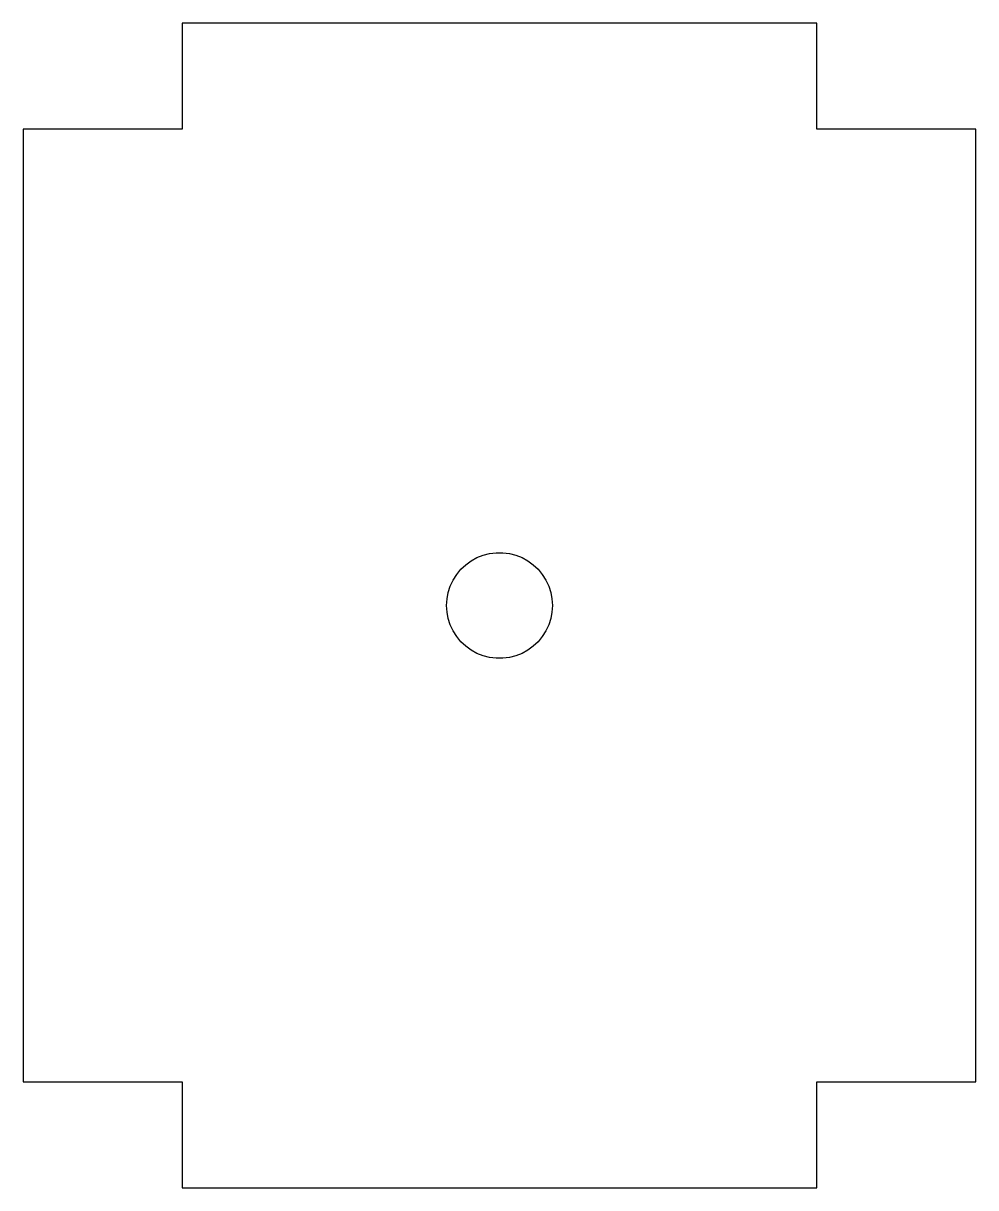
# Model space of a CAD drawing. Header units: metres. Extents: x -22.5 to 22.5, y -27.5 to 27.5.
import ezdxf

# ---------------------------------------------------------------- set-up
doc = ezdxf.new("R2010")
doc.units = ezdxf.units.M

msp = doc.modelspace()

# ---------------------------------------------------------------- linework, layer by layer
for p, q in [((15, 27.5), (-15, 27.5)), ((-15, 27.5), (-15, 22.5)), ((15, 22.5), (15, 27.5)), ((-15, 22.5), (-22.5, 22.5)), ((-22.5, 22.5), (-22.5, -22.5)), ((22.5, 22.5), (15, 22.5)), ((22.5, -22.5), (22.5, 22.5)), ((-1.33955, 2.11081), (-1.06444, 2.26205)), ((-1.06444, 2.26205), (-0.772537, 2.37764)), ((-0.772537, 2.37764), (-0.468445, 2.4557)), ((-0.468445, 2.4557), (-0.156967, 2.49506)), ((-0.156967, 2.49506), (0.156967, 2.49506)), ((0.156967, 2.49506), (0.468445, 2.4557)), ((0.468445, 2.4557), (0.772537, 2.37764)), ((0.772537, 2.37764), (1.06444, 2.26205)), ((1.06444, 2.26205), (1.33955, 2.11081)), ((-2.02254, 1.46945), (-1.82242, 1.71136)), ((-1.82242, 1.71136), (-1.59355, 1.92627)), ((-1.59355, 1.92627), (-1.33955, 2.11081)), ((1.33955, 2.11081), (1.59355, 1.92627)), ((1.59355, 1.92627), (1.82242, 1.71136)), ((1.82242, 1.71136), (2.02254, 1.46945)), ((-2.32443, 0.920303), (-2.19077, 1.20438)), ((-2.19077, 1.20438), (-2.02254, 1.46945)), ((2.02254, 1.46945), (2.19077, 1.20438)), ((2.19077, 1.20438), (2.32443, 0.920303)), ((-2.48029, 0.313324), (-2.42145, 0.621719)), ((-2.42145, 0.621719), (-2.32443, 0.920303)), ((2.32443, 0.920303), (2.42145, 0.621719)), ((2.42145, 0.621719), (2.48029, 0.313324)), ((-2.5, 0), (-2.48029, 0.313324)), ((-2.48029, -0.313324), (-2.5, 0)), ((2.48029, 0.313324), (2.5, 0)), ((2.5, 0), (2.48029, -0.313324)), ((-2.42145, -0.621719), (-2.48029, -0.313324)), ((2.48029, -0.313324), (2.42145, -0.621719)), ((-2.32443, -0.920303), (-2.42145, -0.621719)), ((-2.19077, -1.20438), (-2.32443, -0.920303)), ((2.32443, -0.920303), (2.19077, -1.20438)), ((2.42145, -0.621719), (2.32443, -0.920303)), ((-2.02254, -1.46945), (-2.19077, -1.20438)), ((-1.82242, -1.71136), (-2.02254, -1.46945)), ((2.02254, -1.46945), (1.82242, -1.71136)), ((2.19077, -1.20438), (2.02254, -1.46945)), ((-1.59355, -1.92627), (-1.82242, -1.71136)), ((-1.33955, -2.11081), (-1.59355, -1.92627)), ((-1.06444, -2.26205), (-1.33955, -2.11081)), ((1.33955, -2.11081), (1.06444, -2.26205)), ((1.59355, -1.92627), (1.33955, -2.11081)), ((1.82242, -1.71136), (1.59355, -1.92627)), ((-0.772537, -2.37764), (-1.06444, -2.26205)), ((-0.468445, -2.4557), (-0.772537, -2.37764)), ((-0.156967, -2.49506), (-0.468445, -2.4557)), ((0.156967, -2.49506), (-0.156967, -2.49506)), ((0.468445, -2.4557), (0.156967, -2.49506)), ((0.772537, -2.37764), (0.468445, -2.4557)), ((1.06444, -2.26205), (0.772537, -2.37764)), ((-22.5, -22.5), (-15, -22.5)), ((-15, -22.5), (-15, -27.5)), ((15, -27.5), (15, -22.5)), ((15, -22.5), (22.5, -22.5)), ((-15, -27.5), (15, -27.5))]:
    msp.add_line(p, q)

doc.saveas('drawing.dxf')
